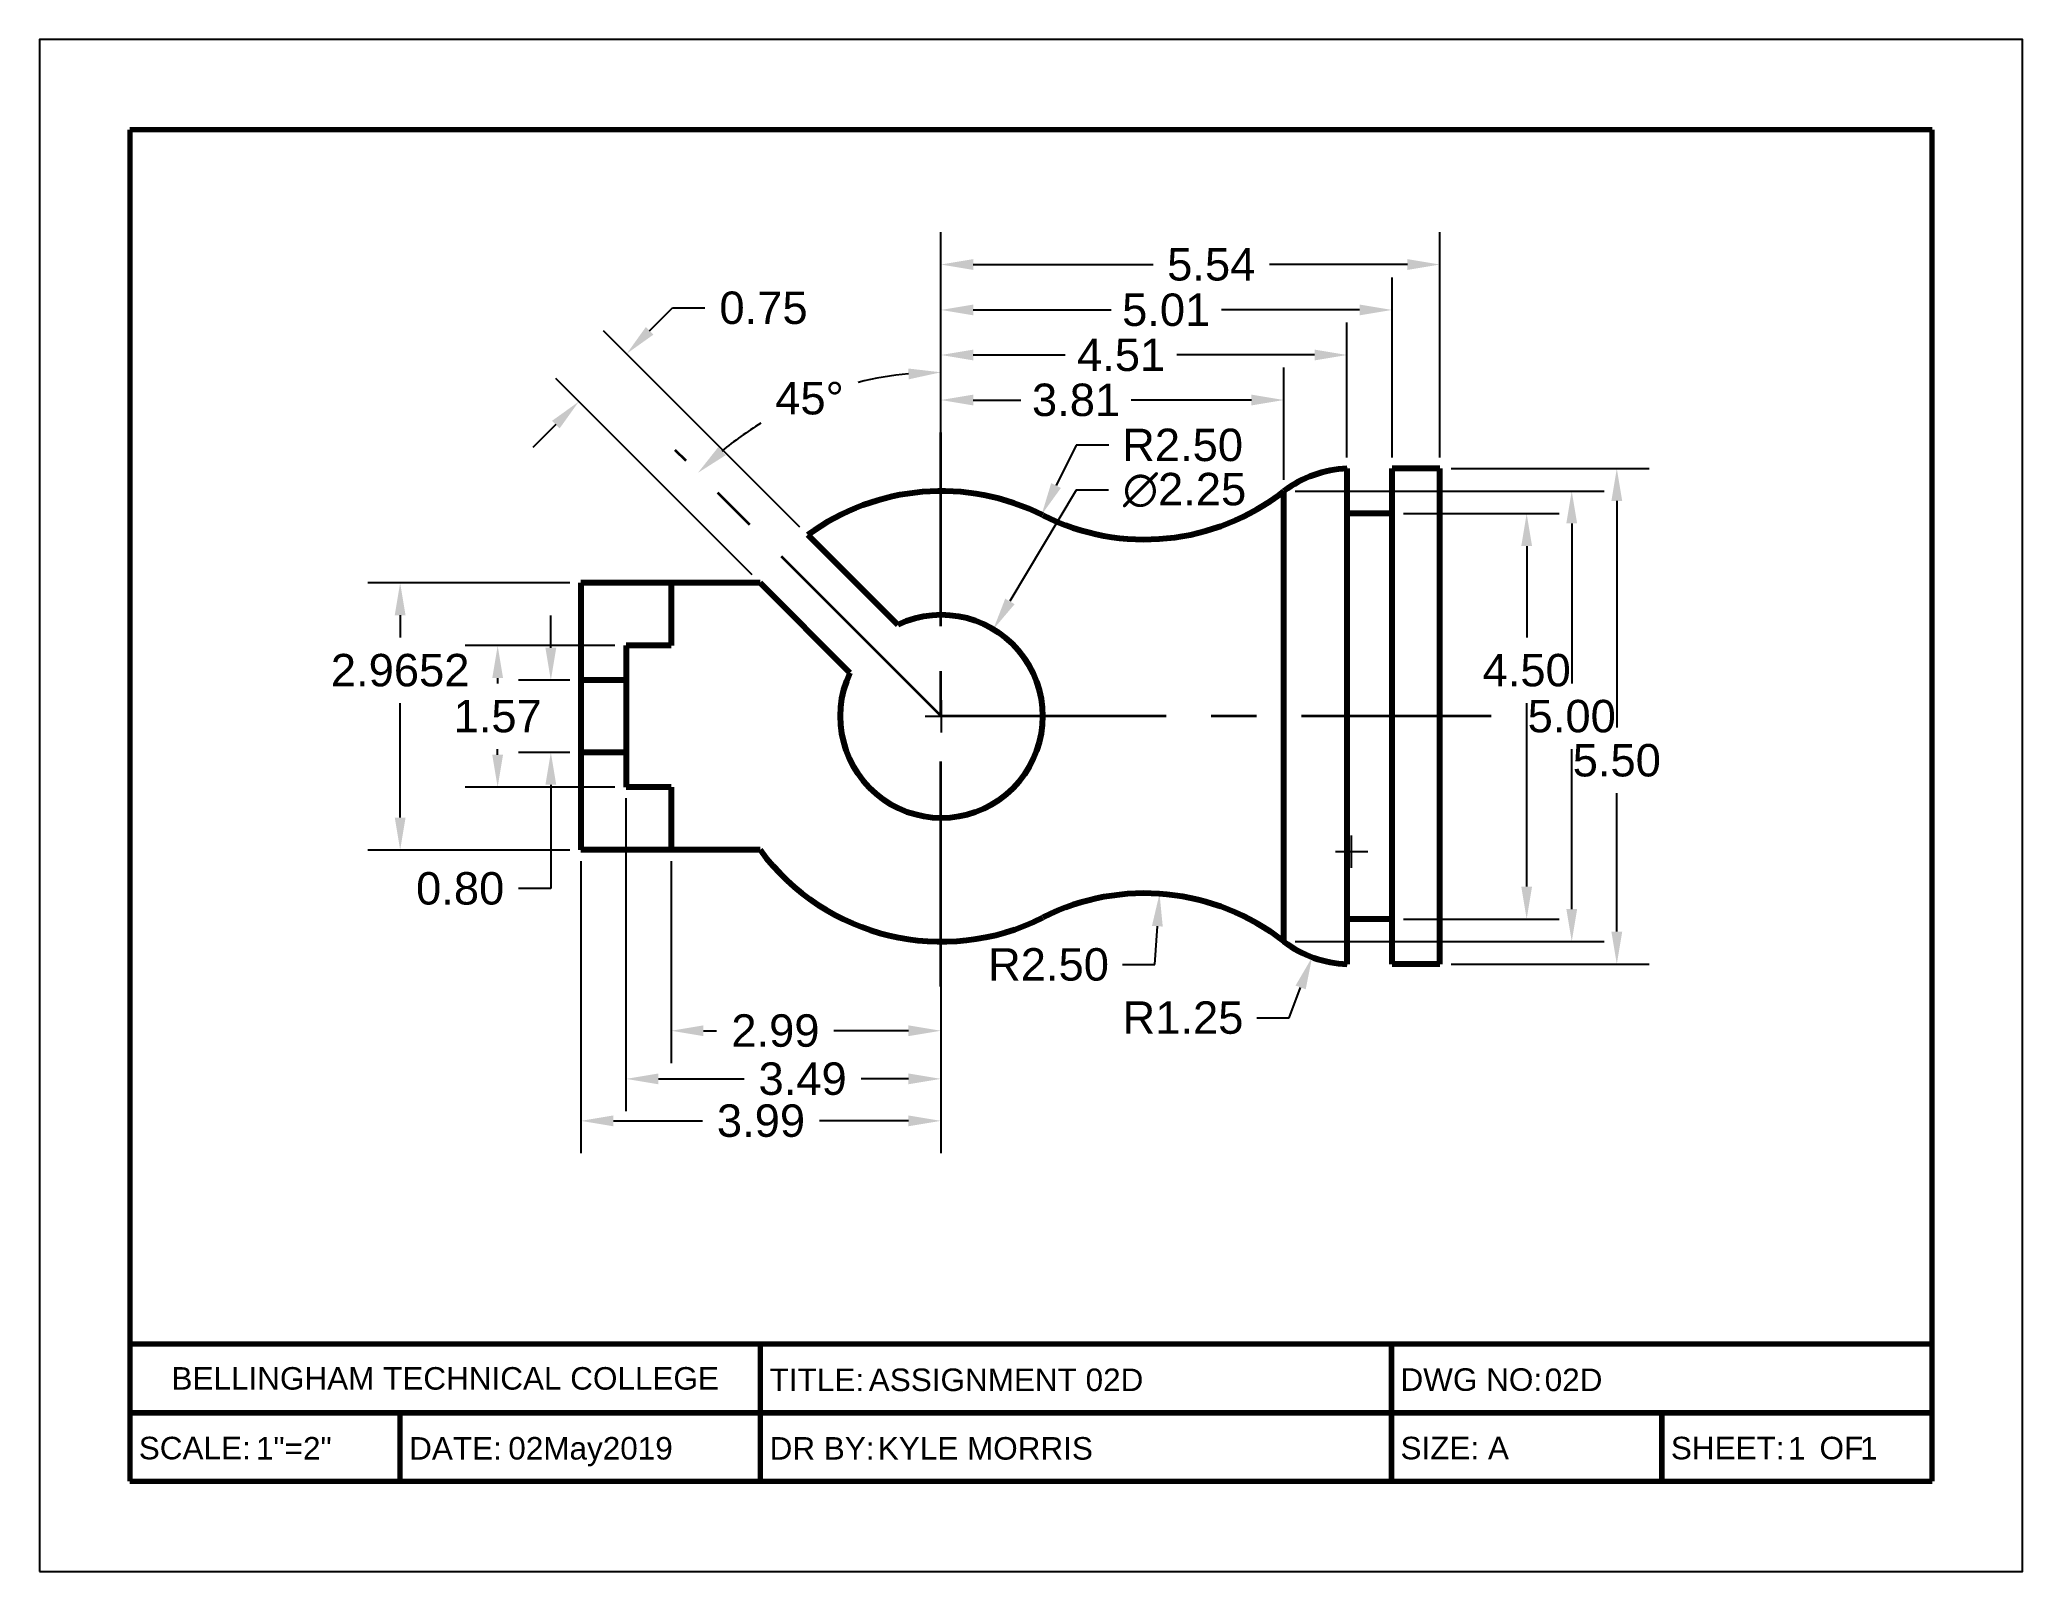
# Model space of a CAD drawing. Header units: inches. Extents: x 0 to 11, y 0 to 8.5.
import ezdxf
from ezdxf.enums import TextEntityAlignment as Align

# ---------------------------------------------------------------- set-up
doc = ezdxf.new("R2010")
doc.units = ezdxf.units.IN
doc.header["$MEASUREMENT"] = 0
doc.linetypes.add('CENTER', pattern=[2, 1.25, -0.25, 0.25, -0.25])
for name, color, linetype, lineweight in [('Center', 4, 'CENTER', 35), ('OBJ', 7, 'Continuous', 80), ('Object', 7, 'Continuous', 70), ('TitleBox', 7, 'Continuous', 70)]:
    doc.layers.add(name, color=color, linetype=linetype, lineweight=lineweight)
doc.layers.add('Construction', color=253, linetype='Continuous', plot=False)
doc.layers.add('Dimensions', color=7, linetype='Continuous')
doc.layers.add('TitleText', color=7, linetype='Continuous')
doc.styles.get("Standard").update_dxf_attribs({"font": 'arial.ttf'})
doc.dimstyles.get("Standard").update_dxf_attribs({"dimtxt": 0.18, "dimasz": 0.18, "dimexe": 0.18, "dimexo": 0.0625, "dimgap": 0.09, "dimtad": 0, "dimtih": 1, "dimtoh": 1, "dimdec": 4, "dimzin": 0, "dimdsep": 46, "dimtxsty": 'Standard', "dimcen": 0.09, "dimadec": 0, "dimazin": 0, "dimtfac": 1, "dimtdec": 4, "dimtofl": 0, "dimtmove": 0, "dimatfit": 3, "dimfxl": 1, "dimtolj": 1, "dimtzin": 0, "dimarcsym": 0})

# ---------------------------------------------------------------- blocks, each defined once
blk = doc.blocks.new('*D7')
at = {"layer": 'Defpoints', "color": 0, "transparency": 16777216}
for p in [(3.257, 6.757), (4.262, 5.751), (3.997, 5.486)]:
    blk.add_point(p, dxfattribs=at)
at = {"layer": 'Dimensions', "color": 0, "lineweight": -2, "transparency": 16777216}
for p, q in [((3.384, 6.884), (3.511, 7.011)), ((3.511, 7.011), (3.691, 7.011)), ((4.218, 5.795), (3.129, 6.884)), ((3.953, 5.53), (2.864, 6.619)), ((2.864, 6.364), (2.737, 6.237))]:
    blk.add_line(p, q, dxfattribs=at)
at = {"layer": 'Dimensions', "color": 0, "transparency": 16777216}
for points in [[(3.363, 6.905), (3.405, 6.863), (3.257, 6.757)], [(2.843, 6.385), (2.885, 6.343), (2.991, 6.491)]]:
    blk.add_solid(points, dxfattribs=at)
at = {"layer": 'Dimensions', "color": 0, "transparency": 16777216, "insert": (4.016, 7.011), "char_height": 0.18, "attachment_point": 5}
blk.add_mtext('\\A1;0.75', dxfattribs=at)
blk = doc.blocks.new('*D8')
at = {"layer": 'Defpoints', "color": 0, "transparency": 16777216}
for p in [(5.291, 5.228), (4.716, 4.261)]:
    blk.add_point(p, dxfattribs=at)
at = {"layer": 'Dimensions', "color": 0, "lineweight": -2, "transparency": 16777216}
for p, q in [((5.75, 6), (5.383, 5.383)), ((5.93, 6), (5.75, 6)), ((4.913, 4.745), (5.093, 4.745)), ((5.003, 4.655), (5.003, 4.835))]:
    blk.add_line(p, q, dxfattribs=at)
at = {"layer": 'Dimensions', "color": 0, "transparency": 16777216}
blk.add_solid([(5.357, 5.398), (5.409, 5.367), (5.291, 5.228)], dxfattribs=at)
at = {"layer": 'Dimensions', "color": 0, "transparency": 16777216, "insert": (6.352, 6), "char_height": 0.18, "attachment_point": 5}
blk.add_mtext('\\A1;∅2.25', dxfattribs=at)
blk = doc.blocks.new('*D9')
at = {"layer": 'Defpoints', "color": 0, "transparency": 16777216}
for p in [(5.559, 5.864), (5.003, 4.745)]:
    blk.add_point(p, dxfattribs=at)
at = {"layer": 'Dimensions', "color": 0, "lineweight": -2, "transparency": 16777216}
for p, q in [((5.75, 6.25), (5.639, 6.026)), ((5.931, 6.25), (5.75, 6.25)), ((4.913, 4.745), (5.093, 4.745)), ((5.003, 4.655), (5.003, 4.835))]:
    blk.add_line(p, q, dxfattribs=at)
at = {"layer": 'Dimensions', "color": 0, "transparency": 16777216}
blk.add_solid([(5.612, 6.039), (5.666, 6.012), (5.559, 5.864)], dxfattribs=at)
at = {"layer": 'Dimensions', "color": 0, "transparency": 16777216, "insert": (6.341, 6.25), "char_height": 0.18, "attachment_point": 5}
blk.add_mtext('\\A1;R2.50', dxfattribs=at)
blk = doc.blocks.new('*D10')
at = {"layer": 'Defpoints', "color": 0, "transparency": 16777216}
for p in [(5, 6.5), (5, 5.995), (6.903, 5.995)]:
    blk.add_point(p, dxfattribs=at)
at = {"layer": 'Dimensions', "color": 0, "lineweight": -2, "transparency": 16777216}
for p, q in [((5, 6.057), (5, 6.68)), ((6.903, 6.057), (6.903, 6.68)), ((5.18, 6.5), (5.444, 6.5)), ((6.723, 6.5), (6.056, 6.5))]:
    blk.add_line(p, q, dxfattribs=at)
at = {"layer": 'Dimensions', "color": 0, "transparency": 16777216}
for points in [[(5.18, 6.53), (5.18, 6.47), (5, 6.5)], [(6.723, 6.53), (6.723, 6.47), (6.903, 6.5)]]:
    blk.add_solid(points, dxfattribs=at)
at = {"layer": 'Dimensions', "color": 0, "transparency": 16777216, "insert": (5.75, 6.5), "char_height": 0.18, "attachment_point": 5}
blk.add_mtext('\\A1;3.81', dxfattribs=at)
blk = doc.blocks.new('*D11')
at = {"layer": 'Defpoints', "color": 0, "transparency": 16777216}
for p in [(5, 6.75), (5, 6.12), (7.253, 6.12)]:
    blk.add_point(p, dxfattribs=at)
at = {"layer": 'Dimensions', "color": 0, "lineweight": -2, "transparency": 16777216}
for p, q in [((5, 6.182), (5, 6.93)), ((7.253, 6.182), (7.253, 6.93)), ((5.18, 6.75), (5.69, 6.75)), ((7.073, 6.75), (6.31, 6.75))]:
    blk.add_line(p, q, dxfattribs=at)
at = {"layer": 'Dimensions', "color": 0, "transparency": 16777216}
for points in [[(5.18, 6.78), (5.18, 6.72), (5, 6.75)], [(7.073, 6.78), (7.073, 6.72), (7.253, 6.75)]]:
    blk.add_solid(points, dxfattribs=at)
at = {"layer": 'Dimensions', "color": 0, "transparency": 16777216, "insert": (6, 6.75), "char_height": 0.18, "attachment_point": 5}
blk.add_mtext('\\A1;4.51', dxfattribs=at)
blk = doc.blocks.new('*D12')
at = {"layer": 'Defpoints', "color": 0, "transparency": 16777216}
for p in [(5, 7), (5, 6.12), (7.503, 6.12)]:
    blk.add_point(p, dxfattribs=at)
at = {"layer": 'Dimensions', "color": 0, "lineweight": -2, "transparency": 16777216}
for p, q in [((5, 6.182), (5, 7.18)), ((7.503, 6.182), (7.503, 7.18)), ((5.18, 7), (5.944, 7)), ((7.323, 7), (6.556, 7))]:
    blk.add_line(p, q, dxfattribs=at)
at = {"layer": 'Dimensions', "color": 0, "transparency": 16777216}
for points in [[(5.18, 7.03), (5.18, 6.97), (5, 7)], [(7.323, 7.03), (7.323, 6.97), (7.503, 7)]]:
    blk.add_solid(points, dxfattribs=at)
at = {"layer": 'Dimensions', "color": 0, "transparency": 16777216, "insert": (6.25, 7), "char_height": 0.18, "attachment_point": 5}
blk.add_mtext('\\A1;5.01', dxfattribs=at)
blk = doc.blocks.new('*D13')
at = {"layer": 'Defpoints', "color": 0, "transparency": 16777216}
for p in [(5, 7.252), (5, 6.12), (7.768, 6.12)]:
    blk.add_point(p, dxfattribs=at)
at = {"layer": 'Dimensions', "color": 0, "lineweight": -2, "transparency": 16777216}
for p, q in [((5, 6.182), (5, 7.432)), ((7.768, 6.182), (7.768, 7.432)), ((5.18, 7.252), (6.177, 7.252)), ((7.588, 7.252), (6.823, 7.252))]:
    blk.add_line(p, q, dxfattribs=at)
at = {"layer": 'Dimensions', "color": 0, "transparency": 16777216}
for points in [[(5.18, 7.282), (5.18, 7.222), (5, 7.252)], [(7.588, 7.282), (7.588, 7.222), (7.768, 7.252)]]:
    blk.add_solid(points, dxfattribs=at)
at = {"layer": 'Dimensions', "color": 0, "transparency": 16777216, "insert": (6.5, 7.252), "char_height": 0.18, "attachment_point": 5}
blk.add_mtext('\\A1;5.54', dxfattribs=at)
blk = doc.blocks.new('*D14')
at = {"layer": 'Defpoints', "color": 0, "transparency": 16777216}
for p in [(7.503, 5.87), (8.25, 5.87), (7.503, 3.62)]:
    blk.add_point(p, dxfattribs=at)
at = {"layer": 'Dimensions', "color": 0, "lineweight": -2, "transparency": 16777216}
for p, q in [((7.566, 5.87), (8.43, 5.87)), ((8.25, 5.69), (8.25, 5.182)), ((8.25, 3.8), (8.25, 4.818)), ((7.566, 3.62), (8.43, 3.62))]:
    blk.add_line(p, q, dxfattribs=at)
at = {"layer": 'Dimensions', "color": 0, "transparency": 16777216}
for points in [[(8.22, 5.69), (8.28, 5.69), (8.25, 5.87)], [(8.22, 3.8), (8.28, 3.8), (8.25, 3.62)]]:
    blk.add_solid(points, dxfattribs=at)
at = {"layer": 'Dimensions', "color": 0, "transparency": 16777216, "insert": (8.25, 5), "char_height": 0.18, "attachment_point": 5}
blk.add_mtext('\\A1;4.50', dxfattribs=at)
blk = doc.blocks.new('*D15')
at = {"layer": 'Defpoints', "color": 0, "transparency": 16777216}
for p in [(6.903, 5.995), (8.5, 5.995), (6.903, 3.495)]:
    blk.add_point(p, dxfattribs=at)
at = {"layer": 'Dimensions', "color": 0, "lineweight": -2, "transparency": 16777216}
for p, q in [((6.966, 5.995), (8.68, 5.995)), ((8.5, 5.815), (8.5, 4.927)), ((8.5, 3.675), (8.5, 4.563)), ((6.966, 3.495), (8.68, 3.495))]:
    blk.add_line(p, q, dxfattribs=at)
at = {"layer": 'Dimensions', "color": 0, "transparency": 16777216}
for points in [[(8.47, 5.815), (8.53, 5.815), (8.5, 5.995)], [(8.47, 3.675), (8.53, 3.675), (8.5, 3.495)]]:
    blk.add_solid(points, dxfattribs=at)
at = {"layer": 'Dimensions', "color": 0, "transparency": 16777216, "insert": (8.5, 4.745), "char_height": 0.18, "attachment_point": 5}
blk.add_mtext('\\A1;5.00', dxfattribs=at)
blk = doc.blocks.new('*D16')
at = {"layer": 'Defpoints', "color": 0, "transparency": 16777216}
for p in [(7.768, 6.12), (8.75, 6.12), (7.768, 3.37)]:
    blk.add_point(p, dxfattribs=at)
at = {"layer": 'Dimensions', "color": 0, "lineweight": -2, "transparency": 16777216}
for p, q in [((7.831, 6.12), (8.93, 6.12)), ((8.75, 5.94), (8.75, 4.682)), ((8.75, 3.55), (8.75, 4.318)), ((7.831, 3.37), (8.93, 3.37))]:
    blk.add_line(p, q, dxfattribs=at)
at = {"layer": 'Dimensions', "color": 0, "transparency": 16777216}
for points in [[(8.72, 5.94), (8.78, 5.94), (8.75, 6.12)], [(8.72, 3.55), (8.78, 3.55), (8.75, 3.37)]]:
    blk.add_solid(points, dxfattribs=at)
at = {"layer": 'Dimensions', "color": 0, "transparency": 16777216, "insert": (8.75, 4.5), "char_height": 0.18, "attachment_point": 5}
blk.add_mtext('\\A1;5.50', dxfattribs=at)
blk = doc.blocks.new('*D18')
at = {"layer": 'Defpoints', "color": 0, "transparency": 16777216}
for p in [(3.503, 4.003), (5, 4.003), (5, 3)]:
    blk.add_point(p, dxfattribs=at)
at = {"layer": 'Dimensions', "color": 0, "lineweight": -2, "transparency": 16777216}
for p, q in [((3.503, 3.941), (3.503, 2.82)), ((5, 3.941), (5, 2.82)), ((3.683, 3), (3.756, 3)), ((4.82, 3), (4.407, 3))]:
    blk.add_line(p, q, dxfattribs=at)
at = {"layer": 'Dimensions', "color": 0, "transparency": 16777216}
for points in [[(3.683, 3.03), (3.683, 2.97), (3.503, 3)], [(4.82, 3.03), (4.82, 2.97), (5, 3)]]:
    blk.add_solid(points, dxfattribs=at)
at = {"layer": 'Dimensions', "color": 0, "transparency": 16777216, "insert": (4.082, 3), "char_height": 0.18, "attachment_point": 5}
blk.add_mtext('\\A1;2.99', dxfattribs=at)
blk = doc.blocks.new('*D19')
at = {"layer": 'Defpoints', "color": 0, "transparency": 16777216}
for p in [(3.253, 4.352), (5, 4.352), (5, 2.733)]:
    blk.add_point(p, dxfattribs=at)
at = {"layer": 'Dimensions', "color": 0, "lineweight": -2, "transparency": 16777216}
for p, q in [((3.253, 4.29), (3.253, 2.553)), ((5, 4.29), (5, 2.553)), ((3.433, 2.733), (3.909, 2.733)), ((4.82, 2.733), (4.557, 2.733))]:
    blk.add_line(p, q, dxfattribs=at)
at = {"layer": 'Dimensions', "color": 0, "transparency": 16777216}
for points in [[(3.433, 2.763), (3.433, 2.703), (3.253, 2.733)], [(4.82, 2.763), (4.82, 2.703), (5, 2.733)]]:
    blk.add_solid(points, dxfattribs=at)
at = {"layer": 'Dimensions', "color": 0, "transparency": 16777216, "insert": (4.233, 2.733), "char_height": 0.18, "attachment_point": 5}
blk.add_mtext('\\A1;3.49', dxfattribs=at)
blk = doc.blocks.new('*D20')
at = {"layer": 'Defpoints', "color": 0, "transparency": 16777216}
for p in [(3.003, 4.003), (5, 4.003), (5, 2.5)]:
    blk.add_point(p, dxfattribs=at)
at = {"layer": 'Dimensions', "color": 0, "lineweight": -2, "transparency": 16777216}
for p, q in [((3.003, 3.941), (3.003, 2.32)), ((5, 3.941), (5, 2.32)), ((3.183, 2.5), (3.678, 2.5)), ((4.82, 2.5), (4.326, 2.5))]:
    blk.add_line(p, q, dxfattribs=at)
at = {"layer": 'Dimensions', "color": 0, "transparency": 16777216}
for points in [[(3.183, 2.53), (3.183, 2.47), (3.003, 2.5)], [(4.82, 2.53), (4.82, 2.47), (5, 2.5)]]:
    blk.add_solid(points, dxfattribs=at)
at = {"layer": 'Dimensions', "color": 0, "transparency": 16777216, "insert": (4.002, 2.5), "char_height": 0.18, "attachment_point": 5}
blk.add_mtext('\\A1;3.99', dxfattribs=at)
blk = doc.blocks.new('*D21')
at = {"layer": 'Defpoints', "color": 0, "transparency": 16777216}
for p in [(3.003, 4.945), (2.836, 4.545), (3.003, 4.545)]:
    blk.add_point(p, dxfattribs=at)
at = {"layer": 'Dimensions', "color": 0, "lineweight": -2, "transparency": 16777216}
for p, q in [((2.836, 5.125), (2.836, 5.305)), ((2.941, 4.945), (2.656, 4.945)), ((2.941, 4.545), (2.656, 4.545)), ((2.836, 4.365), (2.836, 3.789)), ((2.836, 3.789), (2.656, 3.789))]:
    blk.add_line(p, q, dxfattribs=at)
at = {"layer": 'Dimensions', "color": 0, "transparency": 16777216}
for points in [[(2.806, 5.125), (2.866, 5.125), (2.836, 4.945)], [(2.806, 4.365), (2.866, 4.365), (2.836, 4.545)]]:
    blk.add_solid(points, dxfattribs=at)
at = {"layer": 'Dimensions', "color": 0, "transparency": 16777216, "insert": (2.333, 3.789), "char_height": 0.18, "attachment_point": 5}
blk.add_mtext('\\A1;0.80', dxfattribs=at)
blk = doc.blocks.new('*D22')
at = {"layer": 'Defpoints', "color": 0, "transparency": 16777216}
for p in [(3.253, 5.137), (2.541, 4.352), (3.253, 4.352)]:
    blk.add_point(p, dxfattribs=at)
at = {"layer": 'Dimensions', "color": 0, "lineweight": -2, "transparency": 16777216}
for p, q in [((3.191, 5.137), (2.361, 5.137)), ((2.541, 4.957), (2.541, 4.927)), ((2.541, 4.532), (2.541, 4.563)), ((3.191, 4.352), (2.361, 4.352))]:
    blk.add_line(p, q, dxfattribs=at)
at = {"layer": 'Dimensions', "color": 0, "transparency": 16777216}
for points in [[(2.511, 4.957), (2.571, 4.957), (2.541, 5.137)], [(2.511, 4.532), (2.571, 4.532), (2.541, 4.352)]]:
    blk.add_solid(points, dxfattribs=at)
at = {"layer": 'Dimensions', "color": 0, "transparency": 16777216, "insert": (2.541, 4.745), "char_height": 0.18, "attachment_point": 5}
blk.add_mtext('\\A1;1.57', dxfattribs=at)
blk = doc.blocks.new('*D23')
at = {"layer": 'Defpoints', "color": 0, "transparency": 16777216}
for p in [(3.003, 5.486), (2, 4.003), (3.003, 4.003)]:
    blk.add_point(p, dxfattribs=at)
at = {"layer": 'Dimensions', "color": 0, "lineweight": -2, "transparency": 16777216}
for p, q in [((2.941, 5.486), (1.82, 5.486)), ((2, 5.306), (2, 5.182)), ((2, 4.183), (2, 4.818)), ((2.941, 4.003), (1.82, 4.003))]:
    blk.add_line(p, q, dxfattribs=at)
at = {"layer": 'Dimensions', "color": 0, "transparency": 16777216}
for points in [[(1.97, 5.306), (2.03, 5.306), (2, 5.486)], [(1.97, 4.183), (2.03, 4.183), (2, 4.003)]]:
    blk.add_solid(points, dxfattribs=at)
at = {"layer": 'Dimensions', "color": 0, "transparency": 16777216, "insert": (2, 5), "char_height": 0.18, "attachment_point": 5}
blk.add_mtext('\\A1;2.9652', dxfattribs=at)
blk = doc.blocks.new('*D24')
at = {"layer": 'Defpoints', "color": 0, "transparency": 16777216}
for p in [(6.213, 3.76), (6.13, 2.513)]:
    blk.add_point(p, dxfattribs=at)
at = {"layer": 'Dimensions', "color": 0, "lineweight": -2, "transparency": 16777216}
for p, q in [((6.187, 3.367), (6.201, 3.58)), ((6.007, 3.367), (6.187, 3.367))]:
    blk.add_line(p, q, dxfattribs=at)
at = {"layer": 'Dimensions', "color": 0, "transparency": 16777216}
blk.add_solid([(6.171, 3.582), (6.231, 3.578), (6.213, 3.76)], dxfattribs=at)
at = {"layer": 'Dimensions', "color": 0, "transparency": 16777216, "insert": (5.597, 3.367), "char_height": 0.18, "attachment_point": 5}
blk.add_mtext('\\A1;R2.50', dxfattribs=at)
blk = doc.blocks.new('*D25')
at = {"layer": 'Defpoints', "color": 0, "transparency": 16777216}
for p in [(7.279, 3.994), (7.06, 3.409)]:
    blk.add_point(p, dxfattribs=at)
at = {"layer": 'Dimensions', "color": 0, "lineweight": -2, "transparency": 16777216}
for p, q in [((7.279, 3.904), (7.279, 4.084)), ((7.189, 3.994), (7.369, 3.994)), ((6.933, 3.072), (6.996, 3.24)), ((6.753, 3.072), (6.933, 3.072))]:
    blk.add_line(p, q, dxfattribs=at)
at = {"layer": 'Dimensions', "color": 0, "transparency": 16777216}
blk.add_solid([(6.968, 3.251), (7.024, 3.23), (7.06, 3.409)], dxfattribs=at)
at = {"layer": 'Dimensions', "color": 0, "transparency": 16777216, "insert": (6.343, 3.072), "char_height": 0.18, "attachment_point": 5}
blk.add_mtext('\\A1;R1.25', dxfattribs=at)
blk = doc.blocks.new('*D26')
at = {"layer": 'Defpoints', "color": 0, "transparency": 16777216}
for p in [(4.507, 6.589), (5, 6.319), (3.526, 6.222), (5, 4.748), (5, 3.245)]:
    blk.add_point(p, dxfattribs=at)
at = {"layer": 'Dimensions', "color": 0, "lineweight": -2, "transparency": 16777216}
blk.add_line((5, 6.382), (5, 6.834), dxfattribs=at)
for start, end in [(95.4126, 103.9419), (121.6298, 129.5874)]:
    blk.add_arc((5, 4.748), 1.906, start, end, dxfattribs=at)
at = {"layer": 'Dimensions', "color": 0, "transparency": 16777216}
for points in [[(4.819, 6.675), (4.822, 6.615), (5, 6.654)], [(3.806, 6.194), (3.765, 6.239), (3.652, 6.096)]]:
    blk.add_solid(points, dxfattribs=at)
at = {"layer": 'Dimensions', "color": 0, "transparency": 16777216, "insert": (4.271, 6.509), "char_height": 0.18, "attachment_point": 5}
blk.add_mtext('\\A1;45°', dxfattribs=at)
blk = doc.blocks.new('TitleAAlt')
at = {"layer": 'Construction'}
blk.add_lwpolyline([(0, 0), (11, 0), (11, 8.5), (0, 8.5)], close=True, dxfattribs=at)
at = {"layer": 'TitleBox'}
for p, q in [((10.5, 8), (0.5, 8)), ((0.5, 8), (0.5, 0.5)), ((10.5, 0.5), (10.5, 8)), ((10.5, 1.26), (0.5, 1.26)), ((4, 0.5), (4, 1.26)), ((7.5, 0.88), (7.5, 1.26)), ((7.5, 1.26), (7.5, 0.5)), ((10.5, 0.88), (0.5, 0.88)), ((0.5, 0.88), (10.5, 0.88)), ((2, 0.5), (2, 0.88)), ((7.5, 0.5), (7.5, 0.88)), ((9, 0.5), (9, 0.88)), ((9, 0.88), (9, 0.5)), ((0.5, 0.5), (10.5, 0.5)), ((0.5, 0.5), (10.5, 0.5))]:
    blk.add_line(p, q, dxfattribs=at)
at = {"layer": 'TitleText', "char_height": 0.125}
for s, width, insert, attachment_point in [('BELLINGHAM TECHNICAL COLLEGE', 3.5, (2.25, 1.07), 5), ('TITLE:', 3.5, (4.05, 1), 7), ('DWG NO:', 3, (7.55, 1), 7), ('SCALE:', 1.5, (0.55, 0.62), 7), ('DATE:', 2, (2.05, 0.62), 7), ('DR BY:', 3.5, (4.05, 0.62), 7), ('SIZE: A', 1.5, (7.55, 0.62), 7), ('SHEET:    OF', 1.5, (9.05, 0.62), 7)]:
    blk.add_mtext_dynamic_manual_height_columns(s, width=width, gutter_width=1, heights=[0], dxfattribs=dict(at, insert=insert, attachment_point=attachment_point))
at = {"layer": 'TitleText'}
for tag, p in [('TITLE', (4.6, 0.963)), ('DWGNO', (8.35, 0.963)), ('SCALE', (1.2, 0.583)), ('SHT', (9.7, 0.583)), ('SHTS', (10.1, 0.583))]:
    blk.add_attdef(tag, text='', height=0.125, dxfattribs=at).set_placement(p, align=Align.BOTTOM_LEFT)
at = {"layer": 'TitleText', "flags": 8}
blk.add_attdef('DATE', text='', height=0.125, dxfattribs=at).set_placement((2.6, 0.583), align=Align.BOTTOM_LEFT)
blk.add_attdef('NAME', (4.65, 0.62), '', height=0.125, dxfattribs=at)

msp = doc.modelspace()

# ---------------------------------------------------------------- linework, layer by layer
at = {"layer": 'Center'}
for p, q in [((5.0002, 3.244668), (5.0002, 6.319058)), ((5.0002, 4.747715), (3.526247, 6.221668)), ((5.0002, 4.747715), (8.052497, 4.747715))]:
    msp.add_line(p, q, dxfattribs=at)
at = {"layer": 'OBJ'}
for p, q in [((7.25325, 3.369665), (7.25325, 6.119665)), ((7.76825, 6.119665), (7.50325, 6.119665)), ((7.50325, 3.369665), (7.50325, 6.119665)), ((7.76825, 3.369665), (7.76825, 6.119665)), ((6.90325, 3.494665), (6.90325, 5.994665)), ((7.50325, 5.869665), (7.25325, 5.869665)), ((4.760833, 5.252247), (4.26195, 5.75113)), ((3.00325, 5.485965), (3.00325, 4.003364)), ((3.996785, 5.485965), (3.00325, 5.485965)), ((3.50325, 5.485965), (3.50325, 5.137165)), ((4.495668, 4.987082), (3.996785, 5.485965)), ((3.50325, 5.137165), (3.25325, 5.137165)), ((3.25325, 5.137165), (3.25325, 4.352165)), ((3.25325, 4.944665), (3.00325, 4.944665)), ((3.25325, 4.544665), (3.00325, 4.544665)), ((3.50325, 4.352165), (3.25325, 4.352165)), ((3.50325, 4.352165), (3.50325, 4.003364)), ((3.996785, 4.003364), (3.00325, 4.003364)), ((7.50325, 3.619665), (7.25325, 3.619665)), ((7.76825, 3.369665), (7.50325, 3.369665))]:
    msp.add_line(p, q, dxfattribs=at)
for centre, radius, start, end in [((7.278954, 5.495193), 0.625, 92.3570345, 126.9506136), ((5.00325, 4.744665), 1.25, 63.222866, 126.3730734), ((6.129554, 6.976579), 1.25, 243.222866, 308.2400404), ((5.00325, 4.744665), 0.5625, 154.4712206, 115.5287794), ((5.00325, 4.744665), 1.25, 216.3730734, 296.777134), ((6.129554, 2.51275), 1.25, 51.7599596, 116.777134), ((7.278954, 3.994136), 0.625, 233.0493864, 267.6429655)]:
    msp.add_arc(centre, radius, start, end, dxfattribs=at)

# ---------------------------------------------------------------- block references
at = {"layer": 'Object'}
ref = msp.add_blockref('TitleAAlt', (0, 0), dxfattribs=at)
ref.add_attrib('SHTS', '1', dxfattribs={"layer": 'TitleText', "height": 0.125}).set_placement((10.1, 0.582995), align=Align.BOTTOM_LEFT)
ref.add_attrib('SHT', '1', dxfattribs={"layer": 'TitleText', "height": 0.125}).set_placement((9.7, 0.582995), align=Align.BOTTOM_LEFT)
ref.add_attrib('SCALE', '1"=2"', dxfattribs={"layer": 'TitleText', "height": 0.125}).set_placement((1.2, 0.582995), align=Align.BOTTOM_LEFT)
ref.add_attrib('DWGNO', '02D', dxfattribs={"layer": 'TitleText', "height": 0.125}).set_placement((8.35, 0.962995), align=Align.BOTTOM_LEFT)
ref.add_attrib('DATE', '02May2019', dxfattribs={"layer": 'TitleText', "height": 0.125}).set_placement((2.6, 0.582995), align=Align.BOTTOM_LEFT)
ref.add_attrib('NAME', 'KYLE MORRIS', (4.65, 0.62), dxfattribs={"layer": 'TitleText', "height": 0.125})
ref.add_attrib('TITLE', 'ASSIGNMENT 02D', dxfattribs={"layer": 'TitleText', "height": 0.125}).set_placement((4.6, 0.962995), align=Align.BOTTOM_LEFT)

# ---------------------------------------------------------------- dimensions: what is measured, and where the dimension line sits
at = {"layer": 'Dimensions'}
for base, p1, p2, picture, middle in [((5.0002, 7.252271), (7.76825, 6.119665), (5.0002, 6.119665), '*D13', (6.5, 7.252271)), ((5.0002, 7), (7.50325, 6.119665), (5.0002, 6.119665), '*D12', (6.25, 7)), ((5.0002, 6.75), (7.25325, 6.119665), (5.0002, 6.119665), '*D11', (6, 6.75)), ((5.0002, 6.5), (6.90325, 5.994798), (5.0002, 5.994798), '*D10', (5.75, 6.5)), ((5.0002, 2.733132), (3.25325, 4.352165), (5.0002, 4.352165), '*D19', (4.233132, 2.733132)), ((5.0002, 2.5), (3.00325, 4.003364), (5.0002, 4.003364), '*D20', (4.001725, 2.5)), ((5.0002, 3), (3.50325, 4.003364), (5.0002, 4.003364), '*D18', (4.081986, 3))]:
    dim = msp.add_linear_dim(base=base, p1=p1, p2=p2, dimstyle='Standard', override={"dimdec": 2, "dimlfac": 2}, dxfattribs=at)
    dim.commit()
    dim.dimension.update_dxf_attribs({"geometry": picture, "text_midpoint": middle, "dimtype": 160})
dim = msp.add_aligned_dim(p1=(3.996785, 5.485965), p2=(4.26195, 5.75113), distance=1.421864, dimstyle='Standard', override={"dimdec": 2, "dimlfac": 2}, dxfattribs=at)
dim.commit()
dim.dimension.update_dxf_attribs({"geometry": '*D7', "text_midpoint": (4.015553, 7.011098)})
dim = msp.add_angular_dim_2l(base=(4.506859, 6.588888), line1=((5.0002, 4.747715), (3.526247, 6.221668)), line2=((5.0002, 3.244668), (5.0002, 6.319058)), dimstyle='Standard', dxfattribs=at)
dim.commit()
dim.dimension.update_dxf_attribs({"geometry": '*D26', "text_midpoint": (4.270758, 6.508742)})
for center, mpoint, picture, middle in [((5.00325, 4.744665), (5.558743, 5.864454), '*D9', (6.340587, 6.25)), ((6.129554, 2.51275), (6.213096, 3.759955), '*D24', (5.597165, 3.36692))]:
    dim = msp.add_radius_dim(center=center, mpoint=mpoint, dimstyle='Standard', override={"dimdec": 2, "dimlfac": 2}, dxfattribs=at)
    dim.commit()
    dim.dimension.update_dxf_attribs({"geometry": picture, "text_midpoint": middle, "dimtype": 164})
dim = msp.add_diameter_dim_2p(p1=(4.715675, 4.261232), p2=(5.290825, 5.228097), dimstyle='Standard', override={"dimdec": 2, "dimlfac": 2}, dxfattribs=at)
dim.commit()
dim.dimension.update_dxf_attribs({"geometry": '*D8', "text_midpoint": (6.352374, 6), "dimtype": 163})
for base, p1, p2, override, picture, middle, dimtype in [((8.75, 6.119665), (7.76825, 3.369665), (7.76825, 6.119665), {"dimdec": 2, "dimlfac": 2}, '*D16', (8.75, 4.5), 160), ((8.5, 5.994665), (6.90325, 3.494665), (6.90325, 5.994665), {"dimdec": 2, "dimlfac": 2}, '*D15', (8.5, 4.744665), 161), ((8.25, 5.869665), (7.50325, 3.619665), (7.50325, 5.869665), {"dimdec": 2, "dimlfac": 2}, '*D14', (8.25, 5), 160), ((2, 4.003364), (3.00325, 5.485965), (3.00325, 4.003364), {"dimlfac": 2}, '*D23', (2, 5), 160), ((2.836199, 4.544665), (3.00325, 4.944665), (3.00325, 4.544665), {"dimdec": 2, "dimlfac": 2}, '*D21', (2.332727, 3.788725), 160), ((2.540884, 4.352165), (3.25325, 5.137165), (3.25325, 4.352165), {"dimdec": 2, "dimlfac": 2}, '*D22', (2.540884, 4.744665), 160)]:
    dim = msp.add_linear_dim(base=base, p1=p1, p2=p2, angle=90, dimstyle='Standard', override=override, dxfattribs=at)
    dim.commit()
    dim.dimension.update_dxf_attribs({"geometry": picture, "text_midpoint": middle, "dimtype": dimtype})
dim = msp.add_radius_dim(center=(7.278954, 3.994136), mpoint=(7.059569, 3.408905), dimstyle='Standard', override={"dimdec": 2, "dimlfac": 2}, dxfattribs=at)
dim.commit()
dim.dimension.update_dxf_attribs({"geometry": '*D25', "text_midpoint": (6.342616, 3.071812)})

doc.saveas('drawing.dxf')
